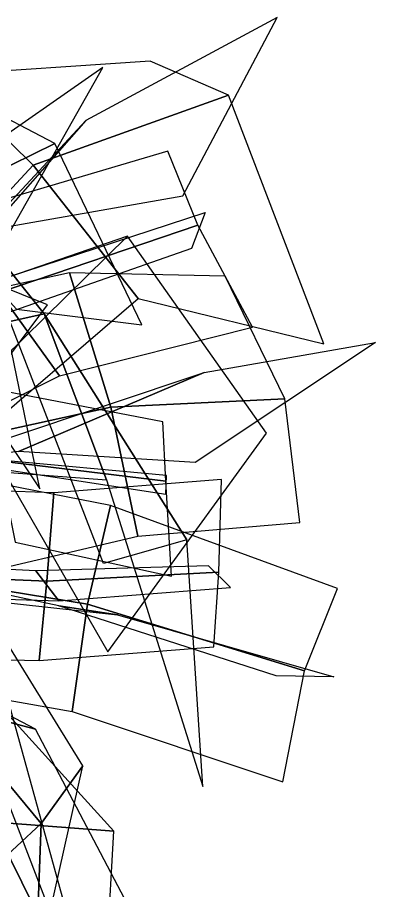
# Model space of a CAD drawing. Header units: metres. Extents: x -2.3 to 0.95, y -0.16 to 4.21.
# Drawn here: x 0.212 to 0.953, y 2.4 to 4.208 of the extents above; entities that cross this region are included whole.
import ezdxf

# ---------------------------------------------------------------- set-up
doc = ezdxf.new("R2010")
doc.units = ezdxf.units.M

msp = doc.modelspace()

# ---------------------------------------------------------------- linework, layer by layer
at = {"layer": 'coconut_palm6_leaves'}
for points in [[(0.353575, 3.994756, 1.509218), (0.140528, 3.766367, 2.121756), (0.554145, 3.838706, 2.656488), (0.749847, 4.208356, 2.002435)], [(0.125056, 3.921105, 1.641795), (-0.082374, 3.680917, 2.125275), (0.193956, 3.760082, 2.60867), (0.388546, 4.104836, 2.095015)], [(0.054684, 4.088735, 1.785474), (0.24436, 3.902485, 1.817136), (0.649078, 4.047297, 2.335965), (0.486303, 4.118093, 2.490251)], [(-0.335903, 3.692506, 1.566735), (-0.120309, 3.509575, 1.640918), (0.24436, 3.902485, 1.817136), (0.054684, 4.088735, 1.785474)], [(0.24436, 3.902485, 1.817136), (0.461893, 3.626547, 1.973168), (0.846257, 3.532207, 2.575339), (0.649078, 4.047297, 2.335965)], [(-0.156079, 3.960914, 1.834794), (0.019605, 3.815151, 1.886675), (0.289389, 3.947628, 2.35792), (0.130715, 4.030392, 2.423948)], [(-0.008875, 3.583777, 1.375284), (-0.226956, 3.396381, 1.905674), (0.140528, 3.766367, 2.121756), (0.353575, 3.994756, 1.509218)], [(0.019605, 3.815151, 1.886675), (0.209585, 3.604451, 2.016252), (0.46957, 3.571704, 2.539551), (0.289389, 3.947628, 2.35792)], [(0.081724, 3.801054, 1.028435), (0.173919, 3.638503, 1.046382), (0.585068, 3.777956, 1.096766), (0.523071, 3.931407, 1.140281)], [(-0.120309, 3.509575, 1.640918), (0.101749, 3.317419, 1.710662), (0.461893, 3.626547, 1.973168), (0.24436, 3.902485, 1.817136)], [(0.161325, 3.586334, 0.854732), (0.189057, 3.669945, 1.250388), (0.60085, 3.804153, 1.309371), (0.571937, 3.730161, 0.89605)], [(-0.243708, 3.743502, 1.602257), (-0.08322, 3.516453, 1.648629), (0.267072, 3.594408, 2.114052), (0.117635, 3.781518, 2.166102)], [(0.117635, 3.781518, 2.166102), (0.267072, 3.594408, 2.114052), (0.562465, 3.126589, 2.761097), (0.389992, 3.07791, 2.930726)], [(0.173919, 3.638503, 1.046382), (0.299254, 3.466453, 1.109444), (0.698545, 3.566963, 1.229397), (0.585068, 3.777956, 1.096766)], [(0.094276, 3.636731, 1.488177), (-0.259002, 3.382226, 1.800199), (0.096374, 3.418772, 2.267411), (0.439529, 3.755723, 1.948097)], [(0.439529, 3.755723, 1.948097), (0.096374, 3.418772, 2.267411), (0.398649, 2.894898, 2.868668), (0.727585, 3.347657, 2.635662)], [(0.064022, 3.697803, 1.505246), (-0.091394, 3.561097, 1.757391), (0.125963, 3.414761, 2.208875), (0.273819, 3.613042, 1.967948)], [(-0.074718, 3.593228, 1.139545), (-0.006788, 3.310801, 1.138759), (0.404884, 3.401693, 0.781707), (0.31932, 3.679654, 0.717143)], [(0.31932, 3.679654, 0.717143), (0.404884, 3.401693, 0.781707), (0.765626, 3.418731, 0.382423), (0.64221, 3.672625, 0.229138)], [(-0.166076, 3.454527, 1.172131), (-0.040532, 3.295775, 1.184406), (0.299254, 3.466453, 1.109444), (0.173919, 3.638503, 1.046382)], [(-0.014207, 3.633699, 1.632591), (0.098655, 3.469562, 1.710457), (0.257951, 3.232076, 2.138839), (0.199378, 3.518075, 2.090728)], [(-0.08322, 3.516453, 1.648629), (0.076121, 3.274898, 1.684118), (0.396037, 3.251249, 2.142726), (0.267072, 3.594408, 2.114052)], [(0.267072, 3.594408, 2.114052), (0.396037, 3.251249, 2.142726), (0.595681, 2.616127, 2.630169), (0.562465, 3.126589, 2.761097)], [(0.214164, 3.30993, 0.608555), (0.598127, 3.472903, 0.970421), (0.953294, 3.535351, 0.546352), (0.579842, 3.286769, 0.238708)], [(-0.202547, 3.260077, 0.947542), (0.191932, 3.337415, 1.340442), (0.598127, 3.472903, 0.970421), (0.214164, 3.30993, 0.608555)], [(0.149791, 3.44106, 1.357669), (0.172519, 3.290597, 1.334168), (0.518934, 3.248052, 1.430528), (0.512691, 3.371272, 1.502494)], [(0.404884, 3.401693, 0.781707), (0.460866, 3.134125, 0.78482), (0.796887, 3.162618, 0.421668), (0.765626, 3.418731, 0.382423)], [(-0.006788, 3.310801, 1.138759), (0.055398, 3.039209, 1.100909), (0.460866, 3.134125, 0.78482), (0.404884, 3.401693, 0.781707)], [(0.175238, 3.291835, 1.183015), (0.171613, 3.274597, 1.489542), (0.519315, 3.221568, 1.583356), (0.520389, 3.259583, 1.280878)], [(0.172519, 3.290597, 1.334168), (0.207153, 3.121709, 1.334725), (0.530508, 3.051667, 1.449914), (0.518934, 3.248052, 1.430528)], [(-0.030457, 3.28239, 1.385741), (-0.060762, 3.061602, 1.346193), (0.356876, 2.993489, 1.175046), (0.404301, 3.197511, 1.223993)], [(-0.067648, 3.236115, 1.564217), (-0.086761, 3.056048, 1.534273), (0.272479, 3.041235, 1.494847), (0.286977, 3.223982, 1.522696)], [(0.286977, 3.223982, 1.522696), (0.272479, 3.041235, 1.494847), (0.628831, 3.060052, 1.416131), (0.634308, 3.251874, 1.428775)], [(0.404301, 3.197511, 1.223993), (0.356876, 2.993489, 1.175046), (0.805991, 2.855607, 1.090958), (0.874758, 3.026099, 1.182794)], [(-0.231149, 2.986547, 1.499122), (-0.661877, 3.139543, 1.659926), (-0.176415, 2.846654, 1.897392), (0.249278, 2.73467, 1.694848)], [(-0.122413, 3.078765, 1.153565), (0.004267, 3.016927, 1.542169), (0.419116, 2.97153, 1.355579), (0.297734, 2.990217, 1.000601)], [(-0.109827, 3.080142, 1.364003), (-0.061186, 3.011511, 1.707012), (0.297633, 3.000124, 1.662797), (0.249784, 3.062313, 1.329632)], [(0.07998, 3.090973, 1.69607), (-0.027713, 2.887346, 1.616489), (0.261149, 2.539196, 1.778744), (0.347537, 2.659019, 1.947132)], [(-0.086761, 3.056048, 1.534273), (-0.106611, 2.884786, 1.487762), (0.256942, 2.876575, 1.439954), (0.272479, 3.041235, 1.494847)], [(-0.060762, 3.061602, 1.346193), (-0.088519, 2.844607, 1.291205), (0.324921, 2.771244, 1.136691), (0.356876, 2.993489, 1.175046)], [(0.249784, 3.062313, 1.329632), (0.297633, 3.000124, 1.662797), (0.652904, 3.027748, 1.580551), (0.607154, 3.072839, 1.255361)], [(0.272479, 3.041235, 1.494847), (0.256942, 2.876575, 1.439954), (0.618313, 2.905443, 1.351887), (0.628831, 3.060052, 1.416131)], [(0.12787, 3.027366, 1.942926), (0.036481, 2.790255, 1.796433), (0.289892, 2.277822, 2.029325), (0.316349, 2.347044, 2.285274)], [(0.297734, 2.990217, 1.000601), (0.419116, 2.97153, 1.355579), (0.867114, 2.842739, 1.252191), (0.747721, 2.845235, 0.936583)], [(0.356876, 2.993489, 1.175046), (0.324921, 2.771244, 1.136691), (0.761523, 2.62582, 1.063485), (0.805991, 2.855607, 1.090958)], [(0.126781, 2.836043, 1.47472), (-0.181274, 2.931052, 1.763289), (0.112066, 2.546431, 1.935274), (0.411285, 2.523388, 1.625217)], [(-0.027713, 2.887346, 1.616489), (-0.150858, 2.681011, 1.538958), (0.058737, 2.351674, 1.684436), (0.261149, 2.539196, 1.778744)], [(0.249278, 2.73467, 1.694848), (-0.176415, 2.846654, 1.897392), (0.081807, 2.295039, 2.152211), (0.497857, 2.261583, 1.90613)], [(0.100167, 2.823313, 1.182868), (-0.176259, 2.703798, 1.208105), (0.028031, 2.238638, 1.09827), (0.293688, 2.320498, 1.177998)], [(0.036481, 2.790255, 1.796433), (-0.089243, 2.542115, 1.653426), (0.012255, 2.075817, 1.83615), (0.289892, 2.277822, 2.029325)], [(0.347537, 2.659019, 1.947132), (0.261149, 2.539196, 1.778744), (0.241909, 2.019818, 1.973722), (0.202967, 2.014471, 2.225412)], [(0.261149, 2.539196, 1.778744), (0.058737, 2.351674, 1.684436), (-0.14341, 1.886181, 1.889919), (0.241909, 2.019818, 1.973722)], [(0.411285, 2.523388, 1.625217), (0.112066, 2.546431, 1.935274), (0.099721, 1.970897, 2.129465), (0.385212, 2.059659, 1.817783)]]:
    msp.add_3dface(points, dxfattribs=at)

doc.saveas('drawing.dxf')
